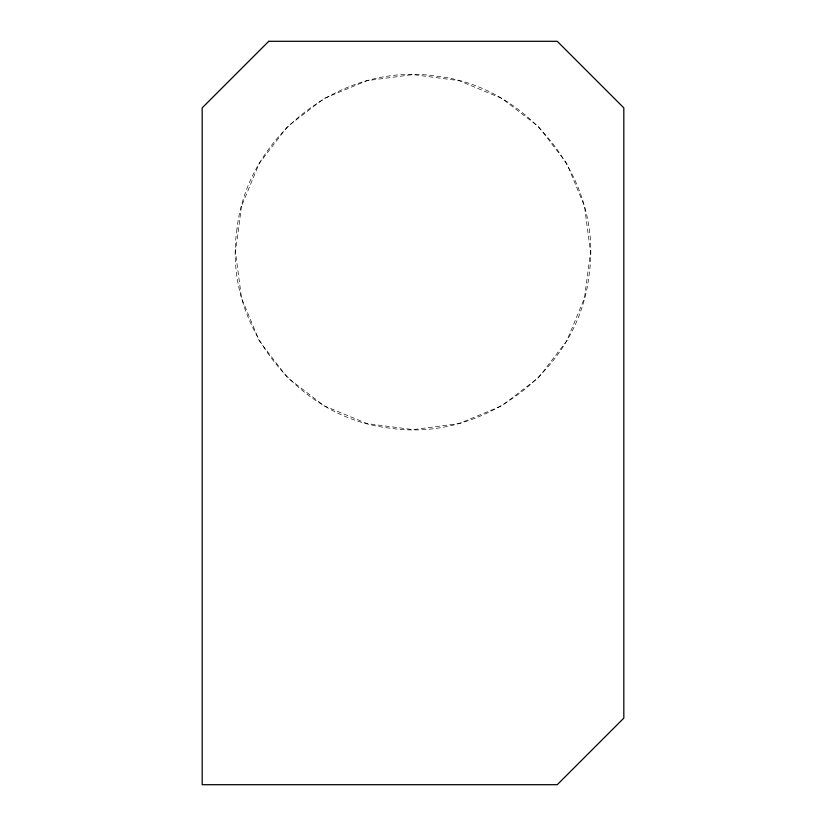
<?xml version="1.0" encoding="UTF-8"?>
<svg xmlns="http://www.w3.org/2000/svg" width="826" height="826" viewBox="0 0 826 826"><rect width="100%" height="100%" fill="white"/><g stroke="black" fill="none" stroke-linecap="round" stroke-linejoin="round"><path stroke-width="0.62" stroke-dasharray="4.13 3.1" d="M236.99 228.947C222.628 322.76 295.491 417.719 389.831 428.126C483.644 442.488 578.603 369.625 589.01 275.285C603.372 181.472 530.509 86.513 436.169 76.106C342.356 61.743 247.397 134.607 236.99 228.947M241.522 206.17L235.472 252.116L241.522 298.062L259.261 340.88L287.469 377.647L324.236 405.855L367.054 423.593L413 429.644L458.946 423.593L501.764 405.855L538.531 377.647L566.739 340.88L584.478 298.062L590.528 252.116L584.478 206.17L566.739 163.352L538.531 126.584L501.764 98.366L458.946 80.638L413 74.588L367.054 80.638L324.236 98.366L287.469 126.584L259.261 163.352L241.522 206.17"/><path stroke-width="1.24" d="M268.76 41.3L202.184 107.876L202.184 784.7L557.24 784.7L623.816 718.124L623.816 107.876L557.24 41.3L268.76 41.3"/></g></svg>
